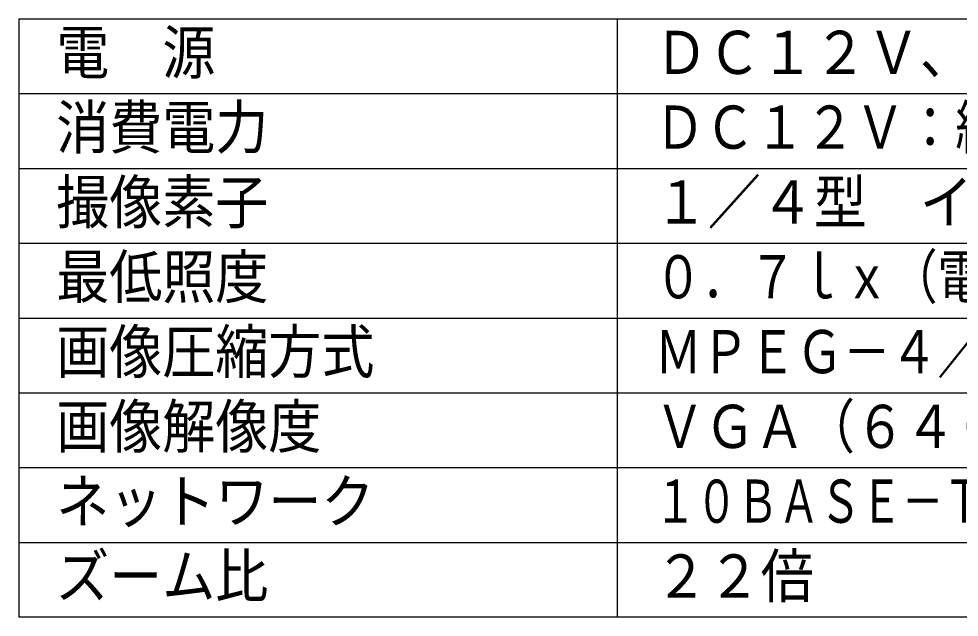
# Model space of a CAD drawing. Units: millimetres, scale not verified. Extents: x -63 to 63, y -57 to 57.
# Drawn here: x -62.5 to 0.4, y -56.5 to -16.5 of the extents above; entities that cross this region are included whole.
import ezdxf
from ezdxf.enums import TextEntityAlignment as Align

# ---------------------------------------------------------------- set-up
doc = ezdxf.new("R2010")
doc.units = ezdxf.units.MM
doc.header["$LTSCALE"] = 0.190236
doc.layers.add('0-0_MOJI1', color=2, linetype='Continuous')
doc.layers.add('0-2_WAKU', color=1, linetype='Continuous')
doc.styles.add('ＭＳ ゴシック', font='')
doc.styles.get('ＭＳ ゴシック').set_extended_font_data('MS Gothic')

msp = doc.modelspace()

# ---------------------------------------------------------------- linework, layer by layer
at = {"layer": '0-2_WAKU', "color": 4}
for p, q in [((-62.5001, -16.5), (-62.5001, -56.5001)), ((-62.5001, -16.5), (62.5001, -16.5)), ((-22.5, -16.5), (-22.5, -56.5001)), ((62.5001, -56.5001), (-62.5001, -56.5001))]:
    msp.add_line(p, q, dxfattribs=at)
at = {"layer": '0-2_WAKU'}
for p, q in [((-62.5001, -21.5), (62.5001, -21.5)), ((-62.5001, -26.5), (62.5001, -26.5)), ((-62.5001, -31.5001), (62.5001, -31.5001)), ((-62.5001, -36.5001), (62.5001, -36.5001)), ((-62.5001, -41.5001), (62.5001, -41.5001)), ((-62.5001, -46.5001), (62.5001, -46.5001)), ((-62.5001, -51.5001), (62.5001, -51.5001))]:
    msp.add_line(p, q, dxfattribs=at)

# ---------------------------------------------------------------- texts
at = {"layer": '0-0_MOJI1', "style": 'ＭＳ ゴシック'}
for s, width, p in [('電\u3000源', 0.9, (-60.0001, -21.0552)), ('ＤＣ１２Ｖ、ＰｏＥ（ＩＥＥＥ８０２．３ａｆ準拠)', 0.9, (-20, -21.0552)), ('消費電力', 0.9, (-60.0001, -26.0552)), ('ＤＣ１２Ｖ：約１Ａ、ＰｏＥ：約１２Ｗ（クラス0機器)', 0.85, (-20, -26.0552)), ('撮像素子', 0.9, (-60.0001, -31.0552)), ('１／４型\u3000インターライン転送方式ＣＣＤ', 0.9, (-20, -31.0552)), ('最低照度', 0.9, (-60.0001, -36.0552)), ('０．７ｌｘ（電子感度アップＯＦＦ、ＡＧＣ\u3000ＨＩＧＨ時)', 0.8, (-20, -36.0552)), ('画像圧縮方式', 0.9, (-60.0001, -41.0552)), ('ＭＰＥＧ－４／ＪＰＥＧ\u3000デュアルエンコーディング', 0.8, (-20, -41.0552)), ('画像解像度', 0.9, (-60.0001, -46.0552)), ('ＶＧＡ（６４０×４８０)／ＱＶＧＡ（３２０×２４０）', 0.85, (-20, -46.0552)), ('ネットワーク', 0.9, (-60.0001, -51.0552)), ('１０ＢＡＳＥ－Ｔ／１００ＢＡＳＥ－ＴＸ、ＲＪ４５コネクター', 0.7, (-20, -51.0552)), ('ズーム比', 0.9, (-60.0001, -56.0552)), ('２２倍', 0.9, (-20, -56.0552))]:
    msp.add_text(s, height=2.887, dxfattribs=dict(at, width=width)).set_placement(p, align=Align.BOTTOM_LEFT)

doc.saveas('drawing.dxf')
